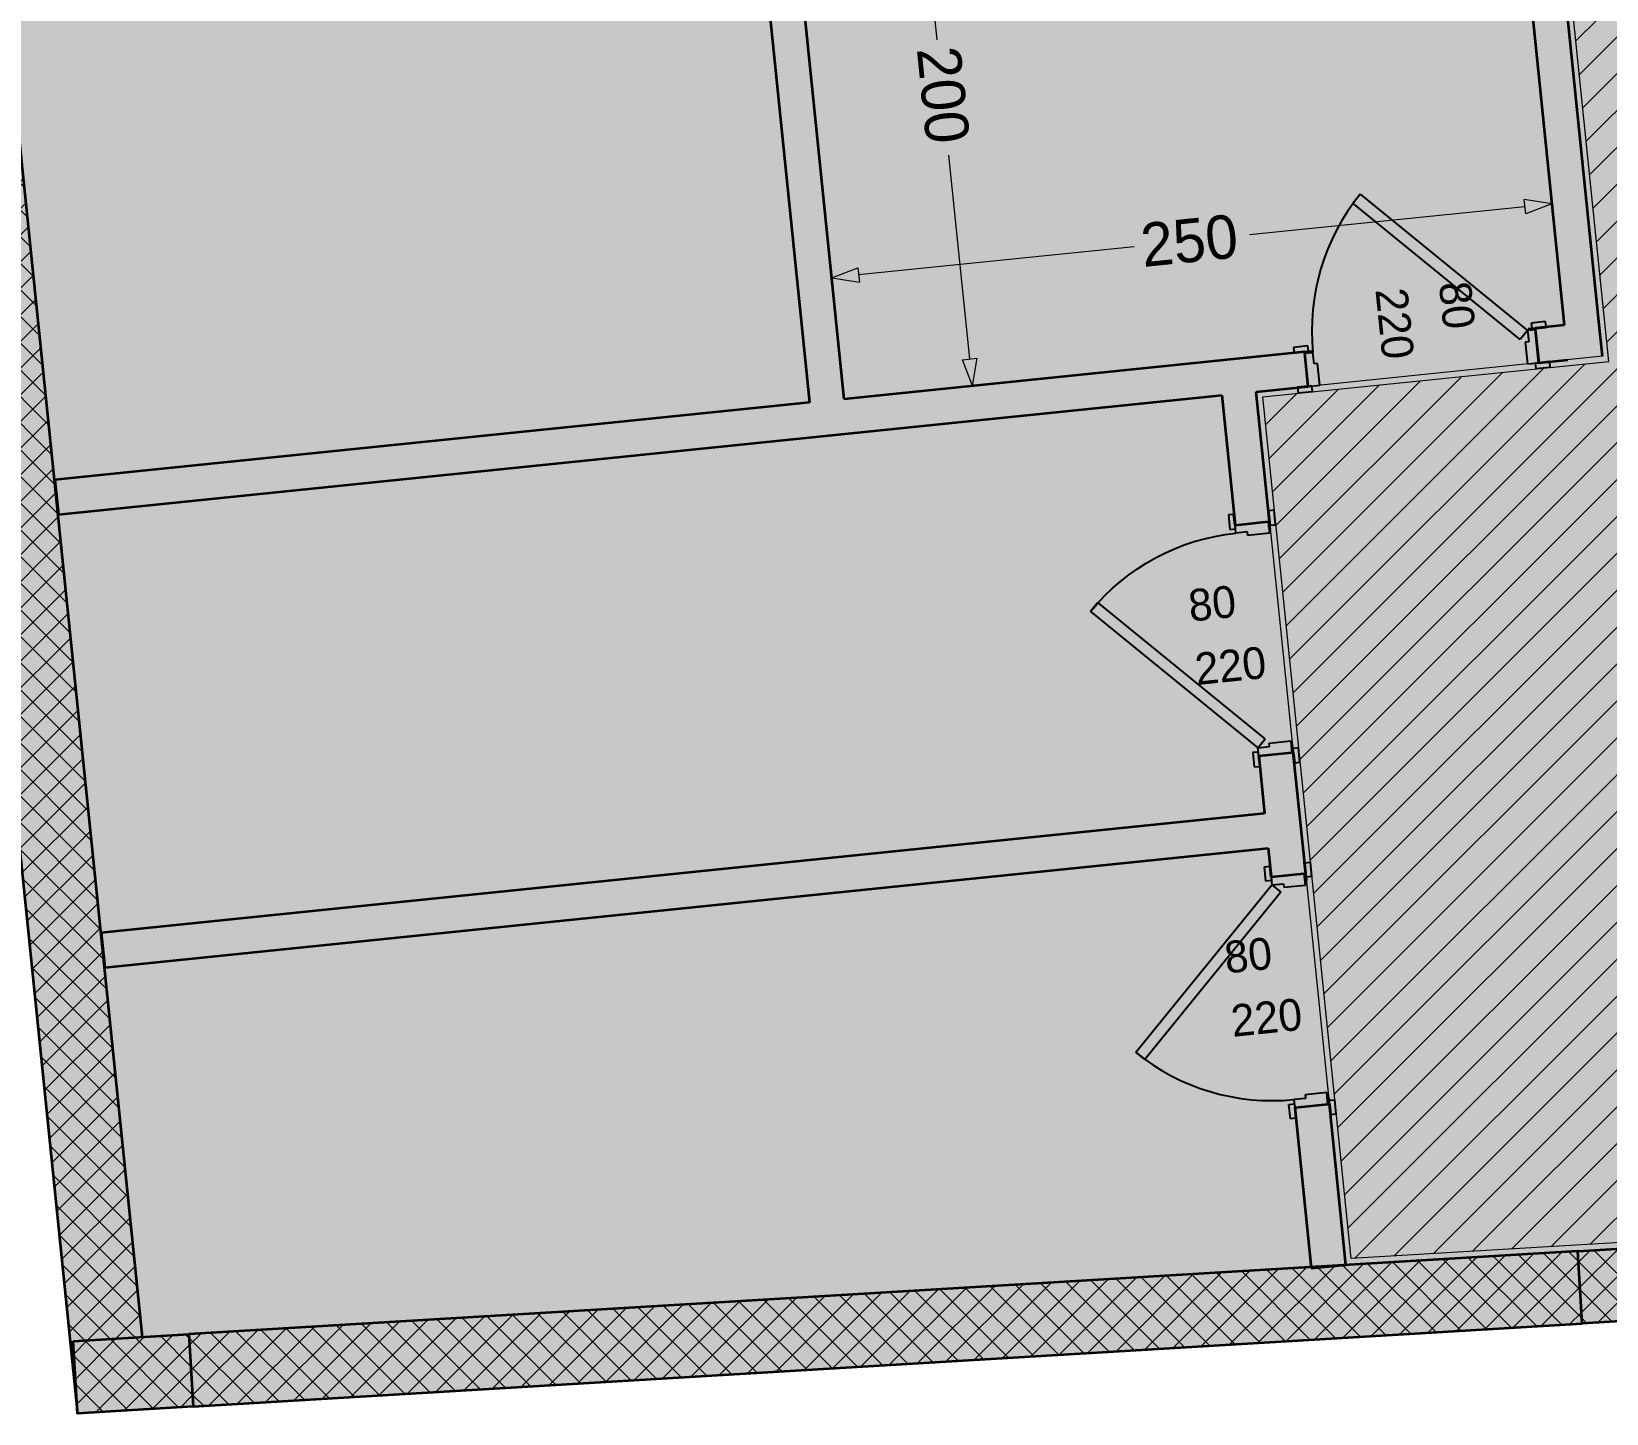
# Model space of a CAD drawing. Header units: millimetres. Extents: x 635850 to 824661, y -5878409 to -5774454.
# Drawn here: x 648276 to 653708, y -5827217 to -5822450 of the extents above; entities that cross this region are included whole.
import ezdxf

# ---------------------------------------------------------------- set-up
doc = ezdxf.new("R2010")
doc.units = ezdxf.units.MM
doc.header["$MEASUREMENT"] = 0
for name, color, linetype, lineweight, true_color in [('A - Ndertesa 2 - 2D Drafting_Pen_No__102', 7, 'Continuous', 13, 0xcccccc), ('A - Ndertesa 2 - Muret_Pen_No__102', 7, 'Continuous', 13, 0xcccccc), ('A - Ndertesa 2 - Muret_Pen_No__82', 7, 'Continuous', 20, 0xaaaaaa), ('A - Ndërtesa 2 - Dimensionimi Bazik _Pen_No__102', 7, 'Continuous', 13, 0xcccccc), ('A - Ndërtesa 2 - Dimensionimi Bazik _Pen_No__82', 7, 'Continuous', 20, 0xaaaaaa), ('ARCHICAD Door Markers_Pen_No__112', 7, 'Continuous', 13, 0xd5aaaa)]:
    doc.layers.add(name, color=color, linetype=linetype, lineweight=lineweight, true_color=true_color)
for name, color, linetype, lineweight in [('A - Ndertesa 2 - 2D Drafting_Pen_No__121', 255, 'Continuous', 0), ('A - Ndertesa 2 - 2D Drafting_Pen_No__2', 8, 'Continuous', 15), ('A - Ndertesa 2 - Muret_Pen_No__22', 8, 'Continuous', 35), ('A - Ndërtesa 2 - Shtyllat_Pen_No__101', 252, 'Continuous', 13), ('A - Ndërtesa 2 - Shtyllat_Pen_No__22', 8, 'Continuous', 35), ('ARCHICAD Doors_Pen_No__22', 8, 'Continuous', 35), ('ARCHICAD Doors_Pen_No__42', 8, 'Continuous', 25)]:
    doc.layers.add(name, color=color, linetype=linetype, lineweight=lineweight)
for name, color, linetype in [('A - Ndertesa 2 - Muret', 7, 'Continuous'), ('A - Ndërtesa 2 - Dimensionimi Bazik', 7, 'Continuous'), ('A - Ndërtesa 2 - Shtyllat', 7, 'Continuous'), ('ARCHICAD Door Markers', 7, 'Continuous'), ('ARCHICAD Doors', 7, 'Continuous')]:
    doc.layers.add(name, color=color, linetype=linetype)
doc.styles.add('GENERATED_STYLE_1', font='GOTHIC.TTF')
doc.dimstyles.new('GENERATED_STYLE__1', dxfattribs={"dimtxt": 150, "dimasz": 91.78744, "dimexe": 0.18, "dimexo": 0.0625, "dimgap": 0, "dimtad": 0, "dimdec": 0, "dimlfac": 0.1, "dimzin": 0, "dimdsep": 46, "dimtxsty": 'GENERATED_STYLE_1', "dimblk": 'ARROWHEAD_5', "dimblk1": 'ARROWHEAD_5', "dimblk2": 'ARROWHEAD_5', "dimcen": 0.09, "dimse1": 1, "dimse2": 1, "dimclrd": 256, "dimclre": 256, "dimclrt": 256, "dimadec": 0, "dimazin": 0, "dimtfac": 1, "dimtdec": 4, "dimtmove": 0, "dimatfit": 3, "dimfxl": 0, "dimtolj": 1, "dimtzin": 0, "dimarcsym": 0})
pattern_1 = [(45, (664183.82, -5827429.525), (-45.96194, 45.96194), []), (135, (664183.82, -5827429.525), (45.96194, 45.96194), [])]

# ---------------------------------------------------------------- blocks, each defined once
blk = doc.blocks.new('Wall_45', base_point=(645265, -5796318.5))
at = {"layer": 'A - Ndertesa 2 - Muret_Pen_No__82', "linetype": 'Continuous', "lineweight": 20, "true_color": 0xaaaaaa}
h = blk.add_hatch(dxfattribs=at)
h.set_pattern_fill('Concrete_Block', color=253, style=0, pattern_type=2)
h.set_pattern_definition(pattern_1)
h.paths.add_polyline_path([(648205.1, -5822529.4), (647956.4, -5822554.9), (648409.2, -5826968.6), (648658.9, -5826953.6)])
h = blk.add_hatch(dxfattribs=at)
h.set_pattern_fill('Concrete_Block', color=253, style=0, pattern_type=2)
h.set_pattern_definition(pattern_1)
h.paths.add_polyline_path([(648409.2, -5826968.6), (648434.7, -5827217.5), (648419.8, -5826967.9)])
at = {"layer": 'A - Ndertesa 2 - Muret_Pen_No__22', "color": 8, "linetype": 'Continuous', "lineweight": 35, "flags": 128}
for points in [[(647956.4, -5822554.9), (648434.7, -5827217.5)], [(648658.9, -5826953.6), (648205.1, -5822529.4)]]:
    blk.add_lwpolyline(points, dxfattribs=at)
blk = doc.blocks.new('Wall_68', base_point=(648434.7, -5827217.5))
at = {"layer": 'A - Ndertesa 2 - Muret_Pen_No__82', "linetype": 'Continuous', "lineweight": 20, "true_color": 0xaaaaaa}
h = blk.add_hatch(dxfattribs=at)
h.set_pattern_fill('Concrete_Block', color=253, style=0, pattern_type=2)
h.set_pattern_definition(pattern_1)
h.paths.add_polyline_path([(648819.1, -5826944), (648834, -5827193.6), (653624, -5826907.1), (653609, -5826657.5)])
at = {"layer": 'A - Ndertesa 2 - Muret_Pen_No__22', "color": 8, "linetype": 'Continuous', "lineweight": 35, "flags": 128}
for points in [[(653609, -5826657.5), (648819.1, -5826944)], [(648834, -5827193.6), (653624, -5826907.1)]]:
    blk.add_lwpolyline(points, dxfattribs=at)
blk = doc.blocks.new('Wall_71', base_point=(653465.7, -5821342.1))
at = {"layer": 'A - Ndertesa 2 - Muret_Pen_No__102', "linetype": 'Continuous', "lineweight": 0, "true_color": 0xcccccc}
for points in [[(653477.9, -5821461.5), (653358.6, -5821473.7), (653378.9, -5821672), (653498.3, -5821659.7)], [(653404.4, -5821920.7), (653562.6, -5823463.1), (653681.9, -5823450.8), (653523.8, -5821908.4)]]:
    blk.add_hatch(color=254, dxfattribs=at).paths.add_polyline_path(points)
at = {"layer": 'A - Ndertesa 2 - Muret_Pen_No__22', "color": 8, "linetype": 'Continuous', "lineweight": 35, "flags": 128}
for points in [[(653358.6, -5821473.7), (653378.9, -5821672)], [(653498.3, -5821659.7), (653477.9, -5821461.5)], [(653404.4, -5821920.7), (653562.6, -5823463.1)], [(653681.9, -5823450.8), (653523.8, -5821908.4)]]:
    blk.add_lwpolyline(points, dxfattribs=at)
blk = doc.blocks.new('Door 25')
at = {"layer": 'ARCHICAD Doors_Pen_No__22', "color": 8, "linetype": 'Continuous', "lineweight": 35}
for p, q in [((-400, 5), (-437, 5)), ((-400, 5), (-437, 5)), ((-400, 0), (-400, 5)), ((-400, 0), (-400, 5)), ((-400, -115), (-400, 0)), ((-400, -115), (-400, 0)), ((400, 0), (400, 5)), ((400, 0), (400, 5)), ((400, 5), (437, 5)), ((400, 5), (437, 5)), ((400, -115), (400, 0)), ((400, -115), (400, 0)), ((-400, -115), (-437, -115)), ((-400, -115), (-437, -115)), ((400, -115), (437, -115)), ((400, -115), (437, -115))]:
    blk.add_line(p, q, dxfattribs=at)
at = {"layer": 'ARCHICAD Doors_Pen_No__42', "color": 8, "linetype": 'Continuous', "lineweight": 25}
for p, q in [((-182.4, 497.8), (-154.1, 526.1)), ((343.7, -28.3), (-182.4, 497.8)), ((-154.1, 526.1), (372, 0)), ((-387, 24), (-437, 24)), ((-437, 24), (-437, 5)), ((-437, 5), (-387, 5)), ((-375, 5), (-400, 5)), ((-400, 5), (-400, 0)), ((-400, 0), (-375, 0)), ((-372, 0), (-400, 0)), ((-400, 0), (-400, -115)), ((-387, 5), (-387, 24)), ((-375, 0), (-375, 5)), ((-372, -40), (-372, 0)), ((372, 0), (343.7, -28.3)), ((400, 0), (372, 0)), ((372, 0), (372, -40)), ((400, 5), (375, 5)), ((375, 5), (375, 0)), ((375, 0), (400, 0)), ((437, 24), (387, 24)), ((387, 24), (387, 5)), ((387, 5), (437, 5)), ((400, 0), (400, 5)), ((400, -115), (400, 0)), ((437, 5), (437, 24)), ((-360, -40), (-372, -40)), ((-360, -115), (-360, -40)), ((372, -40), (360, -40)), ((360, -40), (360, -115)), ((-387, -115), (-437, -115)), ((-437, -115), (-437, -134)), ((-437, -134), (-387, -134)), ((-400, -115), (-360, -115)), ((-387, -134), (-387, -115)), ((360, -115), (400, -115)), ((437, -115), (387, -115)), ((387, -115), (387, -134)), ((387, -134), (437, -134)), ((437, -134), (437, -115))]:
    blk.add_line(p, q, dxfattribs=at)
blk.add_arc((372, 0), 744, 135, 180, dxfattribs=at)
blk = doc.blocks.new('D Marker 25_3')
at = {"layer": 'ARCHICAD Door Markers_Pen_No__112', "color": 9, "lineweight": 13, "true_color": 0xd5aaaa, "char_height": 110, "attachment_point": 7, "rotation": 270, "style": 'GENERATED_STYLE_1'}
for s, insert in [('\\A1;{\\pql;\\pt0;\\fCentury Gothic|b0|i0|c0|p34;220\\fCentury Gothic|b0|i0|c0|p34;\\A1{\\H.66x;\\S^  ;}\\fCentury Gothic|b0|i0|c0|p34;\\fCentury Gothic|b0|i0|c0|p34;}', (-167.8, 187.9)), ('\\A1;{\\pql;\\pt0;\\fCentury Gothic|b0|i0|c0|p34;80\\fCentury Gothic|b0|i0|c0|p34;\\A1{\\H.66x;\\S^  ;}\\fCentury Gothic|b0|i0|c0|p34;\\fCentury Gothic|b0|i0|c0|p34;}', (52.2, 187.9))]:
    blk.add_mtext(s, dxfattribs=dict(at, insert=insert))
blk = doc.blocks.new('Wall_72', base_point=(648356.7, -5823997.1))
at = {"layer": 'A - Ndertesa 2 - Muret_Pen_No__102', "linetype": 'Continuous', "lineweight": 0, "true_color": 0xcccccc}
for points in [[(653463.1, -5823473.3), (653475.3, -5823592.7), (653694.3, -5823570.2), (653682, -5823450.8)], [(648356.7, -5823997.1), (648368.9, -5824116.5), (652679.5, -5823674.3), (652667.3, -5823554.9)]]:
    blk.add_hatch(color=254, dxfattribs=at).paths.add_polyline_path(points)
at = {"layer": 'A - Ndertesa 2 - Muret_Pen_No__22', "color": 8, "linetype": 'Continuous', "lineweight": 35}
for p, q in [((653463.1, -5823473.3), (653499.9, -5823469.5)), ((653463.6, -5823478.3), (653463.1, -5823473.3)), ((653475.3, -5823592.7), (653463.6, -5823478.3)), ((652667.3, -5823554.9), (652630.5, -5823558.7)), ((652667.8, -5823559.9), (652667.3, -5823554.9)), ((652679.5, -5823674.3), (652667.8, -5823559.9)), ((653475.3, -5823592.7), (653512.1, -5823588.9)), ((652679.5, -5823674.3), (652642.7, -5823678.1))]:
    blk.add_line(p, q, dxfattribs=at)
at = {"layer": 'A - Ndertesa 2 - Muret_Pen_No__22', "color": 8, "linetype": 'Continuous', "lineweight": 35, "flags": 128}
for points in [[(653562.6, -5823463.1), (653463.1, -5823473.3)], [(653694.3, -5823570.2), (653682, -5823450.8)], [(652667.3, -5823554.9), (651079, -5823717.9)], [(653475.3, -5823592.7), (653574.8, -5823582.5)], [(648368.9, -5824116.5), (652381.1, -5823704.9)], [(652500.4, -5823692.7), (652679.5, -5823674.3)], [(650959.6, -5823730.1), (648356.7, -5823997.1)], [(648356.7, -5823997.1), (648368.9, -5824116.5)]]:
    blk.add_lwpolyline(points, dxfattribs=at)
at = {"layer": 'ARCHICAD Door Markers', "color": 161, "lineweight": 25, "true_color": 0x40a5ff, "rotation": 5.8570819637314}
blk.add_blockref('D Marker 25_3', (653065.2, -5823514.1), dxfattribs=at)
at = {"layer": 'ARCHICAD Doors', "color": 21, "linetype": 'Continuous', "lineweight": 18, "true_color": 0xff9955, "zscale": 1000, "rotation": 5.857081963731401}
blk.add_blockref('Door 25', (653065.7, -5823519.1), dxfattribs=at)
blk = doc.blocks.new('Door 25_2')
at = {"layer": 'ARCHICAD Doors_Pen_No__22', "color": 8, "linetype": 'Continuous', "lineweight": 35}
for p, q in [((-400, 0), (-437, 0)), ((-400, 0), (-437, 0)), ((-400, 0), (-400, -115)), ((-400, 0), (-400, -115)), ((400, 0), (400, -115)), ((400, 0), (400, -115)), ((400, 0), (437, 0)), ((400, 0), (437, 0)), ((-400, -120), (-437, -120)), ((-400, -120), (-437, -120)), ((-400, -115), (-400, -120)), ((-400, -115), (-400, -120)), ((400, -115), (400, -120)), ((400, -115), (400, -120)), ((400, -120), (437, -120)), ((400, -120), (437, -120))]:
    blk.add_line(p, q, dxfattribs=at)
at = {"layer": 'ARCHICAD Doors_Pen_No__42', "color": 8, "linetype": 'Continuous', "lineweight": 25}
for p, q in [((-182.4, 497.8), (-154.1, 526.1)), ((343.7, -28.3), (-182.4, 497.8)), ((-154.1, 526.1), (372, 0)), ((-437, 0), (-437, 19)), ((-437, 19), (-387, 19)), ((-387, 0), (-437, 0)), ((-372, 0), (-400, 0)), ((-400, 0), (-400, -115)), ((-387, 19), (-387, 0)), ((-372, -40), (-372, 0)), ((372, 0), (343.7, -28.3)), ((400, 0), (372, 0)), ((372, 0), (372, -40)), ((387, 19), (437, 19)), ((387, 0), (387, 19)), ((437, 0), (387, 0)), ((400, -115), (400, 0)), ((437, 19), (437, 0)), ((-360, -40), (-372, -40)), ((-360, -115), (-360, -40)), ((372, -40), (360, -40)), ((360, -40), (360, -115)), ((-437, -139), (-437, -120)), ((-437, -120), (-387, -120)), ((-387, -139), (-437, -139)), ((-400, -120), (-400, -115)), ((-400, -115), (-375, -115)), ((-400, -115), (-360, -115)), ((-375, -120), (-400, -120)), ((-387, -120), (-387, -139)), ((-375, -115), (-375, -120)), ((360, -115), (400, -115)), ((375, -120), (375, -115)), ((375, -115), (400, -115)), ((400, -120), (375, -120)), ((387, -120), (437, -120)), ((387, -139), (387, -120)), ((437, -139), (387, -139)), ((400, -115), (400, -120)), ((437, -120), (437, -139))]:
    blk.add_line(p, q, dxfattribs=at)
blk.add_arc((372, 0), 744, 135, 180, dxfattribs=at)
blk = doc.blocks.new('D Marker 25')
at = {"layer": 'ARCHICAD Door Markers_Pen_No__112', "color": 9, "lineweight": 13, "true_color": 0xd5aaaa, "char_height": 110, "attachment_point": 7, "rotation": 90, "style": 'GENERATED_STYLE_1'}
for s, insert in [('\\A1;{\\pql;\\pt0;\\fCentury Gothic|b0|i0|c0|p34;220\\fCentury Gothic|b0|i0|c0|p34;\\A1{\\H.66x;\\S^  ;}\\fCentury Gothic|b0|i0|c0|p34;\\fCentury Gothic|b0|i0|c0|p34;}', (167.8, -307.9)), ('\\A1;{\\pql;\\pt0;\\fCentury Gothic|b0|i0|c0|p34;80\\fCentury Gothic|b0|i0|c0|p34;\\A1{\\H.66x;\\S^  ;}\\fCentury Gothic|b0|i0|c0|p34;\\fCentury Gothic|b0|i0|c0|p34;}', (-52.2, -307.9))]:
    blk.add_mtext(s, dxfattribs=dict(at, insert=insert))
blk = doc.blocks.new('Wall_73', base_point=(652488.2, -5823573.3))
at = {"layer": 'A - Ndertesa 2 - Muret_Pen_No__102', "linetype": 'Continuous', "lineweight": 0, "true_color": 0xcccccc}
for points in [[(652381.1, -5823704.9), (652427, -5824152.7), (652546.4, -5824140.5), (652500.4, -5823692.7)], [(652628, -5824936.3), (652508.6, -5824948.5), (652551.4, -5825366.4), (652670.8, -5825354.1)], [(652633.1, -5826162.2), (652689.9, -5826716.6), (652809.3, -5826704.4), (652752.4, -5826149.9)]]:
    blk.add_hatch(color=254, dxfattribs=at).paths.add_polyline_path(points)
at = {"layer": 'A - Ndertesa 2 - Muret_Pen_No__22', "color": 8, "linetype": 'Continuous', "lineweight": 35}
for p, q in [((652427, -5824152.7), (652423.2, -5824115.9)), ((652427, -5824152.7), (652541.4, -5824141)), ((652541.4, -5824141), (652546.4, -5824140.5)), ((652546.4, -5824140.5), (652542.6, -5824103.7)), ((652508.6, -5824948.5), (652623, -5824936.8)), ((652508.6, -5824948.5), (652512.4, -5824985.3)), ((652623, -5824936.8), (652628, -5824936.3)), ((652628, -5824936.3), (652631.7, -5824973.1)), ((652551.4, -5825366.4), (652547.7, -5825329.5)), ((652670.8, -5825354.1), (652667, -5825317.3)), ((652551.4, -5825366.4), (652665.8, -5825354.6)), ((652665.8, -5825354.6), (652670.8, -5825354.1)), ((652633.1, -5826162.2), (652747.5, -5826150.4)), ((652633.1, -5826162.2), (652636.8, -5826199)), ((652747.5, -5826150.4), (652752.4, -5826149.9)), ((652752.4, -5826149.9), (652756.2, -5826186.7))]:
    blk.add_line(p, q, dxfattribs=at)
at = {"layer": 'A - Ndertesa 2 - Muret_Pen_No__22', "color": 8, "linetype": 'Continuous', "lineweight": 35, "flags": 128}
for points in [[(652381.1, -5823704.9), (652427, -5824152.7)], [(652546.4, -5824140.5), (652500.4, -5823692.7)], [(652508.6, -5824948.5), (652529, -5825147.5)], [(652670.8, -5825354.1), (652628, -5824936.3)], [(652541.2, -5825266.9), (652551.4, -5825366.4)], [(652633.1, -5826162.2), (652689.9, -5826716.6)], [(652809.3, -5826704.4), (652752.4, -5826149.9)], [(652689.9, -5826716.6), (652809.3, -5826704.4)]]:
    blk.add_lwpolyline(points, dxfattribs=at)
at = {"layer": 'ARCHICAD Door Markers', "color": 161, "lineweight": 25, "true_color": 0x40a5ff, "rotation": 275.8551057046986}
for p in [(652587.2, -5824538.4), (652711.6, -5825752)]:
    blk.add_blockref('D Marker 25', p, dxfattribs=at)
at = {"layer": 'ARCHICAD Doors', "color": 21, "linetype": 'Continuous', "lineweight": 18, "true_color": 0xff9955, "xscale": -1, "zscale": 1000, "rotation": 95.85510570469859}
blk.add_blockref('Door 25_2', (652467.8, -5824550.6), dxfattribs=at)
at = {"layer": 'ARCHICAD Doors', "color": 21, "linetype": 'Continuous', "lineweight": 18, "true_color": 0xff9955, "zscale": 1000, "rotation": 95.85510570469859}
blk.add_blockref('Door 25_2', (652592.2, -5825764.3), dxfattribs=at)
blk = doc.blocks.new('Wall_74', base_point=(652660.6, -5825254.6))
at = {"layer": 'A - Ndertesa 2 - Muret_Pen_No__102', "linetype": 'Continuous', "lineweight": 0, "true_color": 0xcccccc}
blk.add_hatch(color=254, dxfattribs=at).paths.add_polyline_path([(652529, -5825147.5), (648516.9, -5825559.1), (648529.1, -5825678.4), (652541.2, -5825266.9)])
at = {"layer": 'A - Ndertesa 2 - Muret_Pen_No__22', "color": 8, "linetype": 'Continuous', "lineweight": 35, "flags": 128}
for points in [[(652529, -5825147.5), (648516.9, -5825559.1)], [(648529.1, -5825678.4), (652541.2, -5825266.9)], [(648516.9, -5825559.1), (648529.1, -5825678.4)]]:
    blk.add_lwpolyline(points, dxfattribs=at)
blk = doc.blocks.new('Wall_75', base_point=(651019.3, -5823724))
at = {"layer": 'A - Ndertesa 2 - Muret_Pen_No__102', "linetype": 'Continuous', "lineweight": 0, "true_color": 0xcccccc}
blk.add_hatch(color=254, dxfattribs=at).paths.add_polyline_path([(651079, -5823717.9), (650875, -5821728.5), (650755.6, -5821740.7), (650959.6, -5823730.1)])
at = {"layer": 'A - Ndertesa 2 - Muret_Pen_No__22', "color": 8, "linetype": 'Continuous', "lineweight": 35, "flags": 128}
for points in [[(650755.6, -5821740.7), (650959.6, -5823730.1)], [(651079, -5823717.9), (650875, -5821728.5)]]:
    blk.add_lwpolyline(points, dxfattribs=at)
blk = doc.blocks.new('Column_70', base_point=(653816.1, -5826770.4))
at = {"layer": 'A - Ndërtesa 2 - Shtyllat_Pen_No__101', "linetype": 'Continuous', "lineweight": 13}
h = blk.add_hatch(dxfattribs=at)
h.set_pattern_fill('Concrete_Block', color=252, style=0, pattern_type=2)
h.set_pattern_definition(pattern_1)
h.paths.add_polyline_path([(653609, -5826657.5), (653624, -5826907.1), (654023.3, -5826883.2), (654008.3, -5826633.6)])
at = {"layer": 'A - Ndërtesa 2 - Shtyllat_Pen_No__22', "color": 8, "linetype": 'Continuous', "lineweight": 35, "flags": 128}
blk.add_lwpolyline([(653609, -5826657.5), (654008.3, -5826633.6), (654023.3, -5826883.2), (653624, -5826907.1)], close=True, dxfattribs=at)
blk = doc.blocks.new('Column_98', base_point=(648626.9, -5827080.8))
at = {"layer": 'A - Ndërtesa 2 - Shtyllat_Pen_No__101', "linetype": 'Continuous', "lineweight": 13}
h = blk.add_hatch(dxfattribs=at)
h.set_pattern_fill('Concrete_Block', color=252, style=0, pattern_type=2)
h.set_pattern_definition(pattern_1)
h.paths.add_polyline_path([(648419.8, -5826967.9), (648434.7, -5827217.5), (648834, -5827193.6), (648819.1, -5826944)])
at = {"layer": 'A - Ndërtesa 2 - Shtyllat_Pen_No__22', "color": 8, "linetype": 'Continuous', "lineweight": 35, "flags": 128}
blk.add_lwpolyline([(648419.8, -5826967.9), (648819.1, -5826944), (648834, -5827193.6), (648434.7, -5827217.5)], close=True, dxfattribs=at)
blk = doc.blocks.new('*D1479', base_point=(664183.8, -5827429.5))
at = {"layer": 'A - Ndërtesa 2 - Dimensionimi Bazik _Pen_No__102', "linetype": 'Continuous', "lineweight": 13, "true_color": 0xcccccc}
for points in [[(651317.8, -5821683.1), (651302.5, -5821778.4), (651352.2, -5821773.3)], [(651521.9, -5823672.4), (651537.3, -5823577.1), (651487.5, -5823582.2)]]:
    blk.add_hatch(color=254, dxfattribs=at).paths.add_polyline_path(points)
at = {"layer": 'A - Ndërtesa 2 - Dimensionimi Bazik _Pen_No__102', "color": 254, "linetype": 'Continuous', "lineweight": 13, "true_color": 0xcccccc}
for p, q in [((651317.8, -5821683.1), (651302.5, -5821778.4)), ((651317.8, -5821683.1), (651352.2, -5821773.3)), ((651352.2, -5821773.3), (651302.5, -5821778.4)), ((651399.5, -5822479), (651327.4, -5821775.9)), ((651512.4, -5823579.6), (651440.3, -5822876.5)), ((651487.5, -5823582.2), (651537.3, -5823577.1)), ((651521.9, -5823672.4), (651487.5, -5823582.2)), ((651521.9, -5823672.4), (651537.3, -5823577.1))]:
    blk.add_line(p, q, dxfattribs=at)
at = {"layer": 'A - Ndërtesa 2 - Dimensionimi Bazik _Pen_No__82', "color": 253, "lineweight": 20, "true_color": 0xaaaaaa, "insert": (651327.3, -5822510.5), "char_height": 150, "attachment_point": 7, "rotation": 275.8571, "style": 'GENERATED_STYLE_1'}
blk.add_mtext('\\A1;{\\pql;\\fCentury Gothic|b0|i0|c0|p34;200}', dxfattribs=at)
blk = doc.blocks.new('ARROWHEAD_5')
at = {"linetype": 'Continuous', "lineweight": 0}
blk.add_hatch(color=0, dxfattribs=at).paths.add_polyline_path([(-1, 0.2679), (0, 0), (-1, -0.2679)])
at = {"color": 0, "linetype": 'Continuous', "lineweight": 0}
blk.add_line((0, 0), (-1, 0), dxfattribs=at)
blk = doc.blocks.new('*D1480', base_point=(664183.8, -5827429.5))
at = {"layer": 'A - Ndërtesa 2 - Dimensionimi Bazik _Pen_No__102', "linetype": 'Continuous', "lineweight": 13, "true_color": 0xcccccc}
for points in [[(653519.7, -5823044.9), (653424.3, -5823029.6), (653429.4, -5823079.3)], [(651036.1, -5823299.6), (651131.5, -5823315), (651126.4, -5823265.2)]]:
    blk.add_hatch(color=254, dxfattribs=at).paths.add_polyline_path(points)
at = {"layer": 'A - Ndërtesa 2 - Dimensionimi Bazik _Pen_No__102', "color": 254, "linetype": 'Continuous', "lineweight": 13, "true_color": 0xcccccc}
for p, q in [((653426.9, -5823054.5), (652476.6, -5823151.9)), ((653429.4, -5823079.3), (653424.3, -5823029.6)), ((653519.7, -5823044.9), (653424.3, -5823029.6)), ((653519.7, -5823044.9), (653429.4, -5823079.3)), ((652079.1, -5823192.7), (651128.9, -5823290.1)), ((651036.1, -5823299.6), (651126.4, -5823265.2)), ((651126.4, -5823265.2), (651131.5, -5823315)), ((651036.1, -5823299.6), (651131.5, -5823315))]:
    blk.add_line(p, q, dxfattribs=at)
at = {"layer": 'A - Ndërtesa 2 - Dimensionimi Bazik _Pen_No__82', "color": 253, "lineweight": 20, "true_color": 0xaaaaaa, "insert": (652110.7, -5823264.8), "char_height": 150, "attachment_point": 7, "rotation": 5.8551, "style": 'GENERATED_STYLE_1'}
blk.add_mtext('\\A1;{\\pql;\\fCentury Gothic|b0|i0|c0|p34;250}', dxfattribs=at)

msp = doc.modelspace()

# ---------------------------------------------------------------- hatches: boundary and pattern name
at = {"layer": 'A - Ndertesa 2 - 2D Drafting_Pen_No__102', "linetype": 'Continuous', "lineweight": 13, "true_color": 0xcccccc}
h = msp.add_hatch(dxfattribs=at)
h.set_pattern_fill('Thermal_Block', color=254, style=0, pattern_type=2)
h.set_pattern_definition([(45, (664183.82, -5827429.525), (-63.6396, 63.6396), [])])
h.paths.add_polyline_path([(652522.4, -5823710.5), (653716.1, -5823588.3), (653493.7, -5821419.6), (654249.8, -5821342.1), (654785.8, -5826567.1), (652827.2, -5826683.3)])
at = {"layer": 'A - Ndertesa 2 - 2D Drafting_Pen_No__121', "linetype": 'Continuous', "lineweight": 0, "true_color": 0x3f3f3f}
msp.add_hatch(color=250, dxfattribs=at).paths.add_polyline_path([(675560.3, -5793210.7), (676734.1, -5804653.3), (677884.2, -5815864.6), (678448.4, -5821364.6), (678862.1, -5825397.4), (667616.7, -5826070.1), (648434.7, -5827217.5), (645265, -5796318.5)])

# ---------------------------------------------------------------- linework, layer by layer
at = {"layer": 'A - Ndertesa 2 - 2D Drafting_Pen_No__102', "color": 254, "linetype": 'Continuous', "lineweight": 13, "true_color": 0xcccccc, "flags": 128}
for points in [[(652500.4, -5823692.7), (652809.4, -5826705.4), (654807.8, -5826585.8), (654267.6, -5821320.1), (653471.8, -5821401.8), (653694.2, -5823570.4)], [(652522.4, -5823710.5), (653716.1, -5823588.3), (653493.7, -5821419.6), (654249.8, -5821342.1), (654785.8, -5826567.1), (652827.2, -5826683.3)]]:
    msp.add_lwpolyline(points, close=True, dxfattribs=at)
at = {"layer": 'A - Ndertesa 2 - 2D Drafting_Pen_No__2', "color": 8, "linetype": 'Continuous', "lineweight": 15, "flags": 128}
msp.add_lwpolyline([(675560.3, -5793210.7), (676734.1, -5804653.3), (677884.2, -5815864.6), (678448.4, -5821364.6), (678862.1, -5825397.4), (667616.7, -5826070.1), (648434.7, -5827217.5), (645265, -5796318.5)], close=True, dxfattribs=at)

# ---------------------------------------------------------------- block references
at = {"layer": 'A - Ndertesa 2 - Muret', "color": 8, "lineweight": 35}
for name, p in [('Wall_45', (645265, -5796318.5)), ('Wall_71', (653465.7, -5821342.1)), ('Wall_75', (651019.3, -5823724)), ('Wall_72', (648356.7, -5823997.1)), ('Wall_73', (652488.2, -5823573.3)), ('Wall_74', (652660.6, -5825254.6)), ('Wall_68', (648434.7, -5827217.5))]:
    msp.add_blockref(name, p, dxfattribs=at)
at = {"layer": 'A - Ndërtesa 2 - Shtyllat', "color": 8, "lineweight": 35}
for name, p in [('Column_70', (653816.1, -5826770.4)), ('Column_98', (648626.9, -5827080.8))]:
    msp.add_blockref(name, p, dxfattribs=at)

# ---------------------------------------------------------------- dimensions: what is measured, and where the dimension line sits
at = {"layer": 'A - Ndërtesa 2 - Dimensionimi Bazik', "color": 254, "linetype": 'Continuous', "lineweight": 13, "true_color": 0xcccccc}
for base, p1, p2, angle, picture, middle, turn in [((651317.8, -5821683.1), (651019.3, -5823724), (650755.6, -5821740.7), 95.8571, '*D1479', (651419.4, -5822673.5), 275.8571), ((651036.1, -5823299.6), (653466.7, -5822528.2), (650977, -5822723.2), 185.8551, '*D1480', (652273.7, -5823172.7), 5.8551)]:
    dim = msp.add_linear_dim(base=base, p1=p1, p2=p2, angle=angle, dimstyle='GENERATED_STYLE__1', dxfattribs=at)
    dim.commit()
    dim.dimension.update_dxf_attribs({"geometry": picture, "text_midpoint": middle, "dimtype": 160, "text_rotation": turn})

doc.saveas('drawing.dxf')
